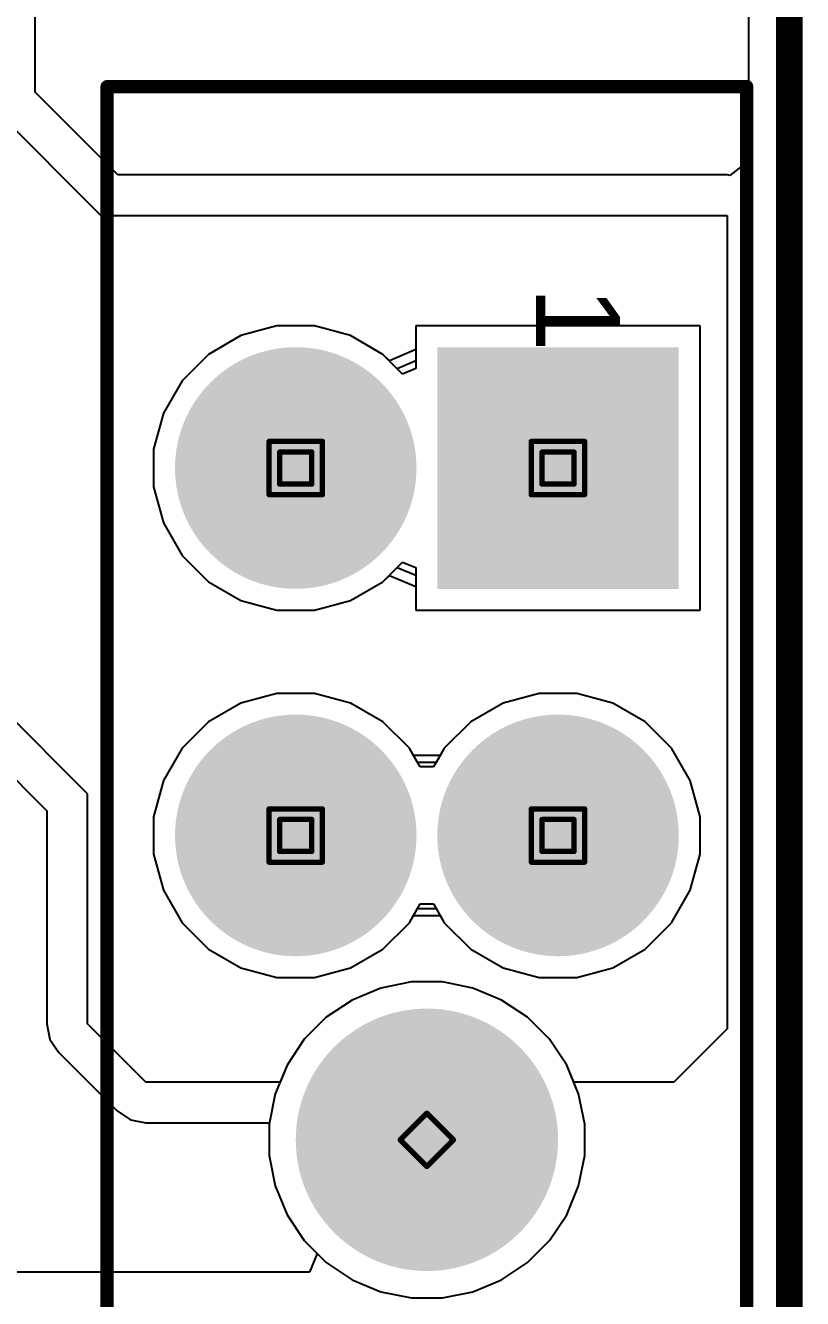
# Model space of a CAD drawing. Header units: inches. Extents: x -11 to 5379, y 0 to 5429.
# Drawn here: x 336.72 to 344.13, y 57.88 to 70.01 of the extents above; entities that cross this region are included whole.
import ezdxf

# ---------------------------------------------------------------- set-up
doc = ezdxf.new("R2010")
doc.units = ezdxf.units.IN
for name, color, linetype in [('Board Outline', 216, 'Continuous'), ('Bottom Layer', 5, 'Continuous'), ('Bottom Solder', 6, 'Continuous'), ('Drill Drawing', 1, 'Continuous'), ('GND', 16, 'Continuous'), ('Multi-Layer', 9, 'Continuous'), ('Pad Holes', 156, 'Continuous'), ('PWR', 76, 'Continuous'), ('Top Layer', 1, 'Continuous'), ('Top Overlay', 2, 'Continuous'), ('Top Solder', 216, 'Continuous')]:
    doc.layers.add(name, color=color, linetype=linetype)
doc.styles.add('Arial', font='', dxfattribs={"height": 0.2})
doc.styles.get('Arial').set_extended_font_data('Arial')

# ---------------------------------------------------------------- blocks, each defined once
blk = doc.blocks.new('178_6165_0002_522')
at = {"layer": 'Bottom Layer'}
blk.add_hatch(color=5, dxfattribs=at).paths.add_polyline_path([(-7.5, 2.35), (-5.3, 2.35), (-5.3, 0.15), (-7.5, 0.15)])
h = blk.add_hatch(color=5, dxfattribs=at)
edge = h.paths.add_edge_path()
edge.add_arc((-2.9, 1.25), 1.1, 0, 360)
h = blk.add_hatch(color=5, dxfattribs=at)
edge = h.paths.add_edge_path()
edge.add_arc((-6.4, -1.25), 1.1, 0, 360)
h = blk.add_hatch(color=5, dxfattribs=at)
edge = h.paths.add_edge_path()
edge.add_arc((-2.9, -1.25), 1.1, 0, 360)
at = {"layer": 'Bottom Solder'}
blk.add_hatch(color=6, dxfattribs=at).paths.add_polyline_path([(-7.551, 2.401), (-5.249, 2.401), (-5.249, 0.099), (-7.551, 0.099)])
h = blk.add_hatch(color=6, dxfattribs=at)
edge = h.paths.add_edge_path()
edge.add_arc((-2.9, 1.25), 1.151, 0, 360)
h = blk.add_hatch(color=6, dxfattribs=at)
edge = h.paths.add_edge_path()
edge.add_arc((0, 0), 0.102, 0, 360)
h = blk.add_hatch(color=6, dxfattribs=at)
edge = h.paths.add_edge_path()
edge.add_arc((-6.4, -1.25), 1.151, 0, 360)
h = blk.add_hatch(color=6, dxfattribs=at)
edge = h.paths.add_edge_path()
edge.add_arc((-2.9, -1.25), 1.151, 0, 360)
at = {"layer": 'GND'}
blk.add_hatch(color=16, dxfattribs=at).paths.add_polyline_path([(-7.5, 2.35), (-5.3, 2.35), (-5.3, 0.15), (-7.5, 0.15)])
h = blk.add_hatch(color=16, dxfattribs=at)
edge = h.paths.add_edge_path()
edge.add_arc((-2.9, 1.25), 1.1, 0, 360)
h = blk.add_hatch(color=16, dxfattribs=at)
edge = h.paths.add_edge_path()
edge.add_arc((-6.4, -1.25), 1.1, 0, 360)
h = blk.add_hatch(color=16, dxfattribs=at)
edge = h.paths.add_edge_path()
edge.add_arc((-2.9, -1.25), 1.1, 0, 360)
at = {"layer": 'Multi-Layer'}
blk.add_hatch(color=9, dxfattribs=at).paths.add_polyline_path([(-7.5, 2.35), (-5.3, 2.35), (-5.3, 0.15), (-7.5, 0.15)])
h = blk.add_hatch(color=9, dxfattribs=at)
edge = h.paths.add_edge_path()
edge.add_arc((-2.9, 1.25), 1.1, 0, 360)
h = blk.add_hatch(color=9, dxfattribs=at)
edge = h.paths.add_edge_path()
edge.add_arc((-6.4, -1.25), 1.1, 0, 360)
h = blk.add_hatch(color=9, dxfattribs=at)
edge = h.paths.add_edge_path()
edge.add_arc((-2.9, -1.25), 1.1, 0, 360)
at = {"layer": 'Pad Holes'}
h = blk.add_hatch(color=7, dxfattribs=at)
edge = h.paths.add_edge_path()
edge.add_arc((-6.4, 1.25), 0.75, 0, 360)
h = blk.add_hatch(color=7, dxfattribs=at)
edge = h.paths.add_edge_path()
edge.add_arc((-2.9, 1.25), 0.75, 0, 360)
h = blk.add_hatch(color=7, dxfattribs=at)
edge = h.paths.add_edge_path()
edge.add_arc((0, 0), 1.25, 0, 360)
h = blk.add_hatch(color=7, dxfattribs=at)
edge = h.paths.add_edge_path()
edge.add_arc((-6.4, -1.25), 0.75, 0, 360)
h = blk.add_hatch(color=7, dxfattribs=at)
edge = h.paths.add_edge_path()
edge.add_arc((-2.9, -1.25), 0.75, 0, 360)
at = {"layer": 'PWR'}
blk.add_hatch(color=76, dxfattribs=at).paths.add_polyline_path([(-7.5, 2.35), (-5.3, 2.35), (-5.3, 0.15), (-7.5, 0.15)])
h = blk.add_hatch(color=76, dxfattribs=at)
edge = h.paths.add_edge_path()
edge.add_arc((-2.9, 1.25), 1.1, 0, 360)
h = blk.add_hatch(color=76, dxfattribs=at)
edge = h.paths.add_edge_path()
edge.add_arc((-6.4, -1.25), 1.1, 0, 360)
h = blk.add_hatch(color=76, dxfattribs=at)
edge = h.paths.add_edge_path()
edge.add_arc((-2.9, -1.25), 1.1, 0, 360)
at = {"layer": 'Top Layer'}
blk.add_hatch(color=1, dxfattribs=at).paths.add_polyline_path([(-7.5, 2.35), (-5.3, 2.35), (-5.3, 0.15), (-7.5, 0.15)])
h = blk.add_hatch(color=1, dxfattribs=at)
edge = h.paths.add_edge_path()
edge.add_arc((-2.9, 1.25), 1.1, 0, 360)
h = blk.add_hatch(color=1, dxfattribs=at)
edge = h.paths.add_edge_path()
edge.add_arc((-6.4, -1.25), 1.1, 0, 360)
h = blk.add_hatch(color=1, dxfattribs=at)
edge = h.paths.add_edge_path()
edge.add_arc((-2.9, -1.25), 1.1, 0, 360)
at = {"layer": 'Top Solder'}
blk.add_hatch(color=216, dxfattribs=at).paths.add_polyline_path([(-7.551, 2.401), (-5.249, 2.401), (-5.249, 0.099), (-7.551, 0.099)])
h = blk.add_hatch(color=216, dxfattribs=at)
edge = h.paths.add_edge_path()
edge.add_arc((-2.9, 1.25), 1.151, 0, 360)
h = blk.add_hatch(color=216, dxfattribs=at)
edge = h.paths.add_edge_path()
edge.add_arc((0, 0), 0.102, 0, 360)
h = blk.add_hatch(color=216, dxfattribs=at)
edge = h.paths.add_edge_path()
edge.add_arc((-6.4, -1.25), 1.151, 0, 360)
h = blk.add_hatch(color=216, dxfattribs=at)
edge = h.paths.add_edge_path()
edge.add_arc((-2.9, -1.25), 1.151, 0, 360)
at = {"layer": 'Top Overlay'}
for points in [[(-10.033, -3.048, 0.127, 0.127, 0), (-10.033, 3.048, 0.127, 0.127, 0)], [(10.033, 3.048, 0.127, 0.127, 0), (-10.033, 3.048, 0.127, 0.127, 0)], [(10.033, -3.048, 0.127, 0.127, 0), (-10.033, -3.048, 0.127, 0.127, 0)]]:
    blk.add_lwpolyline(points, format="xyseb", dxfattribs=at)
for points in [[(-10.065, 3.048, 0.0635, 0.0635, 1), (-10.001, 3.048, 0.0635, 0.0635, 1)], [(-10.065, 3.048, 0.0635, 0.0635, 1), (-10.001, 3.048, 0.0635, 0.0635, 1)], [(-10.065, -3.048, 0.0635, 0.0635, 1), (-10.001, -3.048, 0.0635, 0.0635, 1)], [(-10.065, -3.048, 0.0635, 0.0635, 1), (-10.001, -3.048, 0.0635, 0.0635, 1)]]:
    blk.add_lwpolyline(points, format="xyseb", close=True, dxfattribs=at)
at = {"layer": 'Top Overlay', "style": 'Arial'}
blk.add_text('1', height=0.8, dxfattribs=at).set_placement((-8.128, 1.041))

msp = doc.modelspace()

# ---------------------------------------------------------------- linework, layer by layer
at = {"layer": 'Board Outline'}
msp.add_lwpolyline([(344, 0, 0.254, 0.254, 0), (344, 110, 0.254, 0.254, 0)], format="xyseb", dxfattribs=at)
at = {"layer": 'Bottom Layer'}
for p, q in [((343.612, 100.329), (343.612, 9.672)), ((339.117, 67.148), (338.773, 67.055)), ((339.474, 67.148), (339.117, 67.148)), ((339.818, 67.055), (339.474, 67.148)), ((343.15, 67.148), (340.442, 67.148)), ((340.442, 67.148), (340.442, 66.814)), ((343.15, 64.44), (343.15, 67.148)), ((338.773, 67.055), (338.464, 66.877)), ((340.127, 66.877), (339.818, 67.055)), ((338.464, 66.877), (338.212, 66.625)), ((340.264, 66.74), (340.127, 66.877)), ((340.442, 66.814), (340.264, 66.74)), ((338.212, 66.625), (338.034, 66.316)), ((338.034, 66.316), (337.941, 65.972)), ((337.941, 65.972), (337.941, 65.615)), ((337.941, 65.615), (338.034, 65.271)), ((338.034, 65.271), (338.212, 64.962)), ((338.212, 64.962), (338.464, 64.71)), ((340.127, 64.71), (340.264, 64.847)), ((340.264, 64.847), (340.442, 64.773)), ((340.442, 64.773), (340.442, 64.44)), ((338.464, 64.71), (338.773, 64.532)), ((339.818, 64.532), (340.127, 64.71)), ((338.773, 64.532), (339.117, 64.44)), ((339.474, 64.44), (339.818, 64.532)), ((339.117, 64.44), (339.474, 64.44)), ((340.442, 64.44), (343.15, 64.44)), ((338.773, 63.555), (338.464, 63.377)), ((339.117, 63.647), (338.773, 63.555)), ((339.474, 63.647), (339.117, 63.647)), ((339.818, 63.555), (339.474, 63.647)), ((340.127, 63.377), (339.818, 63.555)), ((341.273, 63.555), (340.964, 63.377)), ((341.617, 63.647), (341.273, 63.555)), ((341.974, 63.647), (341.617, 63.647)), ((342.318, 63.555), (341.974, 63.647)), ((342.627, 63.377), (342.318, 63.555)), ((338.464, 63.377), (338.212, 63.125)), ((340.379, 63.125), (340.127, 63.377)), ((340.964, 63.377), (340.712, 63.125)), ((342.879, 63.125), (342.627, 63.377)), ((338.212, 63.125), (338.034, 62.816)), ((340.457, 62.99), (340.379, 63.125)), ((340.712, 63.125), (340.634, 62.99)), ((343.057, 62.816), (342.879, 63.125)), ((340.634, 62.99), (340.457, 62.99)), ((338.034, 62.816), (337.941, 62.472)), ((343.15, 62.472), (343.057, 62.816)), ((337.941, 62.472), (337.941, 62.115)), ((343.15, 62.115), (343.15, 62.472)), ((337.941, 62.115), (338.034, 61.771)), ((343.057, 61.771), (343.15, 62.115)), ((338.034, 61.771), (338.212, 61.462)), ((342.879, 61.462), (343.057, 61.771)), ((340.379, 61.462), (340.457, 61.597)), ((340.457, 61.597), (340.634, 61.597)), ((340.634, 61.597), (340.712, 61.462)), ((338.212, 61.462), (338.464, 61.21)), ((340.127, 61.21), (340.379, 61.462)), ((340.712, 61.462), (340.964, 61.21)), ((342.627, 61.21), (342.879, 61.462)), ((338.464, 61.21), (338.773, 61.032)), ((339.818, 61.032), (340.127, 61.21)), ((340.964, 61.21), (341.273, 61.032)), ((342.318, 61.032), (342.627, 61.21)), ((338.773, 61.032), (339.117, 60.939)), ((339.474, 60.939), (339.818, 61.032)), ((341.273, 61.032), (341.617, 60.939)), ((341.974, 60.939), (342.318, 61.032)), ((339.117, 60.939), (339.474, 60.939)), ((340.398, 60.898), (340.107, 60.84)), ((340.694, 60.898), (340.398, 60.898)), ((340.984, 60.84), (340.694, 60.898)), ((341.617, 60.939), (341.974, 60.939)), ((340.107, 60.84), (339.833, 60.726)), ((341.258, 60.726), (340.984, 60.84)), ((339.833, 60.726), (339.587, 60.562)), ((341.504, 60.562), (341.258, 60.726)), ((339.587, 60.562), (339.377, 60.352)), ((341.714, 60.352), (341.504, 60.562)), ((339.377, 60.352), (339.213, 60.106)), ((341.879, 60.106), (341.714, 60.352)), ((339.213, 60.106), (339.099, 59.832)), ((341.992, 59.832), (341.879, 60.106)), ((339.099, 59.832), (339.042, 59.542)), ((342.05, 59.542), (341.992, 59.832)), ((339.042, 59.542), (339.042, 59.245)), ((342.05, 59.245), (342.05, 59.542)), ((339.042, 59.245), (339.099, 58.955)), ((341.992, 58.955), (342.05, 59.245)), ((339.099, 58.955), (339.213, 58.681)), ((341.879, 58.681), (341.992, 58.955)), ((339.213, 58.681), (339.377, 58.435)), ((341.714, 58.435), (341.879, 58.681)), ((339.377, 58.435), (339.587, 58.225)), ((341.504, 58.225), (341.714, 58.435)), ((339.587, 58.225), (339.833, 58.061)), ((341.258, 58.061), (341.504, 58.225)), ((339.833, 58.061), (340.107, 57.947)), ((340.984, 57.947), (341.258, 58.061)), ((340.107, 57.947), (340.398, 57.89)), ((340.398, 57.89), (340.694, 57.89)), ((340.694, 57.89), (340.984, 57.947))]:
    msp.add_line(p, q, dxfattribs=at)
at = {"layer": 'Drill Drawing'}
for points in [[(339.041, 66.048, 0.0508, 0.0508, 0), (339.549, 66.048, 0.0508, 0.0508, 0)], [(339.041, 65.54, 0.0508, 0.0508, 0), (339.041, 66.048, 0.0508, 0.0508, 0)], [(339.549, 65.54, 0.0508, 0.0508, 0), (339.549, 66.048, 0.0508, 0.0508, 0)], [(341.542, 66.048, 0.0508, 0.0508, 0), (342.05, 66.048, 0.0508, 0.0508, 0)], [(341.542, 65.54, 0.0508, 0.0508, 0), (341.542, 66.048, 0.0508, 0.0508, 0)], [(342.05, 65.54, 0.0508, 0.0508, 0), (342.05, 66.048, 0.0508, 0.0508, 0)], [(339.143, 65.946, 0.0508, 0.0508, 0), (339.448, 65.946, 0.0508, 0.0508, 0)], [(339.143, 65.641, 0.0508, 0.0508, 0), (339.143, 65.946, 0.0508, 0.0508, 0)], [(339.448, 65.641, 0.0508, 0.0508, 0), (339.448, 65.946, 0.0508, 0.0508, 0)], [(341.643, 65.946, 0.0508, 0.0508, 0), (341.948, 65.946, 0.0508, 0.0508, 0)], [(341.643, 65.641, 0.0508, 0.0508, 0), (341.643, 65.946, 0.0508, 0.0508, 0)], [(341.948, 65.641, 0.0508, 0.0508, 0), (341.948, 65.946, 0.0508, 0.0508, 0)], [(339.143, 65.641, 0.0508, 0.0508, 0), (339.448, 65.641, 0.0508, 0.0508, 0)], [(341.643, 65.641, 0.0508, 0.0508, 0), (341.948, 65.641, 0.0508, 0.0508, 0)], [(339.041, 65.54, 0.0508, 0.0508, 0), (339.549, 65.54, 0.0508, 0.0508, 0)], [(341.542, 65.54, 0.0508, 0.0508, 0), (342.05, 65.54, 0.0508, 0.0508, 0)], [(339.041, 62.547, 0.0508, 0.0508, 0), (339.549, 62.547, 0.0508, 0.0508, 0)], [(339.041, 62.039, 0.0508, 0.0508, 0), (339.041, 62.547, 0.0508, 0.0508, 0)], [(339.143, 62.446, 0.0508, 0.0508, 0), (339.448, 62.446, 0.0508, 0.0508, 0)], [(339.143, 62.141, 0.0508, 0.0508, 0), (339.143, 62.446, 0.0508, 0.0508, 0)], [(339.448, 62.141, 0.0508, 0.0508, 0), (339.448, 62.446, 0.0508, 0.0508, 0)], [(339.549, 62.039, 0.0508, 0.0508, 0), (339.549, 62.547, 0.0508, 0.0508, 0)], [(341.542, 62.547, 0.0508, 0.0508, 0), (342.05, 62.547, 0.0508, 0.0508, 0)], [(341.542, 62.039, 0.0508, 0.0508, 0), (341.542, 62.547, 0.0508, 0.0508, 0)], [(341.643, 62.446, 0.0508, 0.0508, 0), (341.948, 62.446, 0.0508, 0.0508, 0)], [(341.643, 62.141, 0.0508, 0.0508, 0), (341.643, 62.446, 0.0508, 0.0508, 0)], [(341.948, 62.141, 0.0508, 0.0508, 0), (341.948, 62.446, 0.0508, 0.0508, 0)], [(342.05, 62.039, 0.0508, 0.0508, 0), (342.05, 62.547, 0.0508, 0.0508, 0)], [(339.143, 62.141, 0.0508, 0.0508, 0), (339.448, 62.141, 0.0508, 0.0508, 0)], [(341.643, 62.141, 0.0508, 0.0508, 0), (341.948, 62.141, 0.0508, 0.0508, 0)], [(339.041, 62.039, 0.0508, 0.0508, 0), (339.549, 62.039, 0.0508, 0.0508, 0)], [(341.542, 62.039, 0.0508, 0.0508, 0), (342.05, 62.039, 0.0508, 0.0508, 0)], [(340.292, 59.394, 0.0508, 0.0508, 0), (340.546, 59.648, 0.0508, 0.0508, 0)], [(340.546, 59.648, 0.0508, 0.0508, 0), (340.8, 59.394, 0.0508, 0.0508, 0)], [(340.292, 59.394, 0.0508, 0.0508, 0), (340.546, 59.14, 0.0508, 0.0508, 0)], [(340.546, 59.14, 0.0508, 0.0508, 0), (340.8, 59.394, 0.0508, 0.0508, 0)]]:
    msp.add_lwpolyline(points, format="xyseb", dxfattribs=at)
for points in [[(339.029, 66.048, 0.0254, 0.0254, 1), (339.054, 66.048, 0.0254, 0.0254, 1)], [(339.029, 66.048, 0.0254, 0.0254, 1), (339.054, 66.048, 0.0254, 0.0254, 1)], [(339.537, 66.048, 0.0254, 0.0254, 1), (339.562, 66.048, 0.0254, 0.0254, 1)], [(339.537, 66.048, 0.0254, 0.0254, 1), (339.562, 66.048, 0.0254, 0.0254, 1)], [(341.529, 66.048, 0.0254, 0.0254, 1), (341.554, 66.048, 0.0254, 0.0254, 1)], [(341.529, 66.048, 0.0254, 0.0254, 1), (341.554, 66.048, 0.0254, 0.0254, 1)], [(342.037, 66.048, 0.0254, 0.0254, 1), (342.062, 66.048, 0.0254, 0.0254, 1)], [(342.037, 66.048, 0.0254, 0.0254, 1), (342.062, 66.048, 0.0254, 0.0254, 1)], [(339.13, 65.946, 0.0254, 0.0254, 1), (339.156, 65.946, 0.0254, 0.0254, 1)], [(339.13, 65.946, 0.0254, 0.0254, 1), (339.156, 65.946, 0.0254, 0.0254, 1)], [(339.435, 65.946, 0.0254, 0.0254, 1), (339.461, 65.946, 0.0254, 0.0254, 1)], [(339.435, 65.946, 0.0254, 0.0254, 1), (339.461, 65.946, 0.0254, 0.0254, 1)], [(341.631, 65.946, 0.0254, 0.0254, 1), (341.656, 65.946, 0.0254, 0.0254, 1)], [(341.631, 65.946, 0.0254, 0.0254, 1), (341.656, 65.946, 0.0254, 0.0254, 1)], [(341.935, 65.946, 0.0254, 0.0254, 1), (341.961, 65.946, 0.0254, 0.0254, 1)], [(341.935, 65.946, 0.0254, 0.0254, 1), (341.961, 65.946, 0.0254, 0.0254, 1)], [(339.13, 65.641, 0.0254, 0.0254, 1), (339.156, 65.641, 0.0254, 0.0254, 1)], [(339.13, 65.641, 0.0254, 0.0254, 1), (339.156, 65.641, 0.0254, 0.0254, 1)], [(339.435, 65.641, 0.0254, 0.0254, 1), (339.461, 65.641, 0.0254, 0.0254, 1)], [(339.435, 65.641, 0.0254, 0.0254, 1), (339.461, 65.641, 0.0254, 0.0254, 1)], [(341.631, 65.641, 0.0254, 0.0254, 1), (341.656, 65.641, 0.0254, 0.0254, 1)], [(341.631, 65.641, 0.0254, 0.0254, 1), (341.656, 65.641, 0.0254, 0.0254, 1)], [(341.935, 65.641, 0.0254, 0.0254, 1), (341.961, 65.641, 0.0254, 0.0254, 1)], [(341.935, 65.641, 0.0254, 0.0254, 1), (341.961, 65.641, 0.0254, 0.0254, 1)], [(339.029, 65.54, 0.0254, 0.0254, 1), (339.054, 65.54, 0.0254, 0.0254, 1)], [(339.029, 65.54, 0.0254, 0.0254, 1), (339.054, 65.54, 0.0254, 0.0254, 1)], [(339.537, 65.54, 0.0254, 0.0254, 1), (339.562, 65.54, 0.0254, 0.0254, 1)], [(339.537, 65.54, 0.0254, 0.0254, 1), (339.562, 65.54, 0.0254, 0.0254, 1)], [(341.529, 65.54, 0.0254, 0.0254, 1), (341.554, 65.54, 0.0254, 0.0254, 1)], [(341.529, 65.54, 0.0254, 0.0254, 1), (341.554, 65.54, 0.0254, 0.0254, 1)], [(342.037, 65.54, 0.0254, 0.0254, 1), (342.062, 65.54, 0.0254, 0.0254, 1)], [(342.037, 65.54, 0.0254, 0.0254, 1), (342.062, 65.54, 0.0254, 0.0254, 1)], [(339.029, 62.547, 0.0254, 0.0254, 1), (339.054, 62.547, 0.0254, 0.0254, 1)], [(339.029, 62.547, 0.0254, 0.0254, 1), (339.054, 62.547, 0.0254, 0.0254, 1)], [(339.13, 62.446, 0.0254, 0.0254, 1), (339.156, 62.446, 0.0254, 0.0254, 1)], [(339.13, 62.446, 0.0254, 0.0254, 1), (339.156, 62.446, 0.0254, 0.0254, 1)], [(339.435, 62.446, 0.0254, 0.0254, 1), (339.461, 62.446, 0.0254, 0.0254, 1)], [(339.435, 62.446, 0.0254, 0.0254, 1), (339.461, 62.446, 0.0254, 0.0254, 1)], [(339.537, 62.547, 0.0254, 0.0254, 1), (339.562, 62.547, 0.0254, 0.0254, 1)], [(339.537, 62.547, 0.0254, 0.0254, 1), (339.562, 62.547, 0.0254, 0.0254, 1)], [(341.529, 62.547, 0.0254, 0.0254, 1), (341.554, 62.547, 0.0254, 0.0254, 1)], [(341.529, 62.547, 0.0254, 0.0254, 1), (341.554, 62.547, 0.0254, 0.0254, 1)], [(341.631, 62.446, 0.0254, 0.0254, 1), (341.656, 62.446, 0.0254, 0.0254, 1)], [(341.631, 62.446, 0.0254, 0.0254, 1), (341.656, 62.446, 0.0254, 0.0254, 1)], [(341.935, 62.446, 0.0254, 0.0254, 1), (341.961, 62.446, 0.0254, 0.0254, 1)], [(341.935, 62.446, 0.0254, 0.0254, 1), (341.961, 62.446, 0.0254, 0.0254, 1)], [(342.037, 62.547, 0.0254, 0.0254, 1), (342.062, 62.547, 0.0254, 0.0254, 1)], [(342.037, 62.547, 0.0254, 0.0254, 1), (342.062, 62.547, 0.0254, 0.0254, 1)], [(339.13, 62.141, 0.0254, 0.0254, 1), (339.156, 62.141, 0.0254, 0.0254, 1)], [(339.13, 62.141, 0.0254, 0.0254, 1), (339.156, 62.141, 0.0254, 0.0254, 1)], [(339.435, 62.141, 0.0254, 0.0254, 1), (339.461, 62.141, 0.0254, 0.0254, 1)], [(339.435, 62.141, 0.0254, 0.0254, 1), (339.461, 62.141, 0.0254, 0.0254, 1)], [(341.631, 62.141, 0.0254, 0.0254, 1), (341.656, 62.141, 0.0254, 0.0254, 1)], [(341.631, 62.141, 0.0254, 0.0254, 1), (341.656, 62.141, 0.0254, 0.0254, 1)], [(341.935, 62.141, 0.0254, 0.0254, 1), (341.961, 62.141, 0.0254, 0.0254, 1)], [(341.935, 62.141, 0.0254, 0.0254, 1), (341.961, 62.141, 0.0254, 0.0254, 1)], [(339.029, 62.039, 0.0254, 0.0254, 1), (339.054, 62.039, 0.0254, 0.0254, 1)], [(339.029, 62.039, 0.0254, 0.0254, 1), (339.054, 62.039, 0.0254, 0.0254, 1)], [(339.537, 62.039, 0.0254, 0.0254, 1), (339.562, 62.039, 0.0254, 0.0254, 1)], [(339.537, 62.039, 0.0254, 0.0254, 1), (339.562, 62.039, 0.0254, 0.0254, 1)], [(341.529, 62.039, 0.0254, 0.0254, 1), (341.554, 62.039, 0.0254, 0.0254, 1)], [(341.529, 62.039, 0.0254, 0.0254, 1), (341.554, 62.039, 0.0254, 0.0254, 1)], [(342.037, 62.039, 0.0254, 0.0254, 1), (342.062, 62.039, 0.0254, 0.0254, 1)], [(342.037, 62.039, 0.0254, 0.0254, 1), (342.062, 62.039, 0.0254, 0.0254, 1)], [(340.533, 59.648, 0.0254, 0.0254, 1), (340.558, 59.648, 0.0254, 0.0254, 1)], [(340.533, 59.648, 0.0254, 0.0254, 1), (340.558, 59.648, 0.0254, 0.0254, 1)], [(340.279, 59.394, 0.0254, 0.0254, 1), (340.304, 59.394, 0.0254, 0.0254, 1)], [(340.279, 59.394, 0.0254, 0.0254, 1), (340.304, 59.394, 0.0254, 0.0254, 1)], [(340.787, 59.394, 0.0254, 0.0254, 1), (340.812, 59.394, 0.0254, 0.0254, 1)], [(340.787, 59.394, 0.0254, 0.0254, 1), (340.812, 59.394, 0.0254, 0.0254, 1)], [(340.533, 59.14, 0.0254, 0.0254, 1), (340.558, 59.14, 0.0254, 0.0254, 1)], [(340.533, 59.14, 0.0254, 0.0254, 1), (340.558, 59.14, 0.0254, 0.0254, 1)]]:
    msp.add_lwpolyline(points, format="xyseb", close=True, dxfattribs=at)
at = {"layer": 'GND'}
for p, q in [((343.612, 97.629), (343.612, 11.412)), ((339.117, 67.148), (338.773, 67.055)), ((339.474, 67.148), (339.117, 67.148)), ((339.818, 67.055), (339.474, 67.148)), ((343.15, 67.148), (340.442, 67.148)), ((340.442, 67.148), (340.442, 66.922)), ((343.15, 64.44), (343.15, 67.148)), ((338.773, 67.055), (338.464, 66.877)), ((340.127, 66.877), (339.818, 67.055)), ((338.464, 66.877), (338.212, 66.625)), ((340.188, 66.816), (340.127, 66.877)), ((340.442, 66.922), (340.188, 66.816)), ((338.212, 66.625), (338.034, 66.316)), ((338.034, 66.316), (337.941, 65.972)), ((337.941, 65.972), (337.941, 65.615)), ((337.941, 65.615), (338.034, 65.271)), ((338.034, 65.271), (338.212, 64.962)), ((338.212, 64.962), (338.464, 64.71)), ((340.127, 64.71), (340.188, 64.771)), ((340.188, 64.771), (340.442, 64.666)), ((338.464, 64.71), (338.773, 64.532)), ((339.818, 64.532), (340.127, 64.71)), ((340.442, 64.666), (340.442, 64.44)), ((338.773, 64.532), (339.117, 64.44)), ((339.474, 64.44), (339.818, 64.532)), ((339.117, 64.44), (339.474, 64.44)), ((340.442, 64.44), (343.15, 64.44)), ((338.773, 63.555), (338.464, 63.377)), ((339.117, 63.647), (338.773, 63.555)), ((339.474, 63.647), (339.117, 63.647)), ((339.818, 63.555), (339.474, 63.647)), ((340.127, 63.377), (339.818, 63.555)), ((341.273, 63.555), (340.964, 63.377)), ((341.617, 63.647), (341.273, 63.555)), ((341.974, 63.647), (341.617, 63.647)), ((342.318, 63.555), (341.974, 63.647)), ((342.627, 63.377), (342.318, 63.555)), ((338.464, 63.377), (338.212, 63.125)), ((340.379, 63.125), (340.127, 63.377)), ((340.964, 63.377), (340.712, 63.125)), ((342.879, 63.125), (342.627, 63.377)), ((338.212, 63.125), (338.034, 62.816)), ((340.419, 63.056), (340.379, 63.125)), ((340.712, 63.125), (340.673, 63.056)), ((343.057, 62.816), (342.879, 63.125)), ((340.673, 63.056), (340.419, 63.056)), ((338.034, 62.816), (337.941, 62.472)), ((343.15, 62.472), (343.057, 62.816)), ((337.941, 62.472), (337.941, 62.115)), ((343.15, 62.115), (343.15, 62.472)), ((337.941, 62.115), (338.034, 61.771)), ((343.057, 61.771), (343.15, 62.115)), ((338.034, 61.771), (338.212, 61.462)), ((342.879, 61.462), (343.057, 61.771)), ((340.379, 61.462), (340.419, 61.531)), ((340.419, 61.531), (340.673, 61.531)), ((340.673, 61.531), (340.712, 61.462)), ((338.212, 61.462), (338.464, 61.21)), ((340.127, 61.21), (340.379, 61.462)), ((340.712, 61.462), (340.964, 61.21)), ((342.627, 61.21), (342.879, 61.462)), ((338.464, 61.21), (338.773, 61.032)), ((339.818, 61.032), (340.127, 61.21)), ((340.964, 61.21), (341.273, 61.032)), ((342.318, 61.032), (342.627, 61.21)), ((338.773, 61.032), (339.117, 60.939)), ((339.474, 60.939), (339.818, 61.032)), ((341.273, 61.032), (341.617, 60.939)), ((341.974, 60.939), (342.318, 61.032)), ((339.117, 60.939), (339.474, 60.939)), ((340.398, 60.898), (340.107, 60.84)), ((340.694, 60.898), (340.398, 60.898)), ((340.984, 60.84), (340.694, 60.898)), ((341.617, 60.939), (341.974, 60.939)), ((340.107, 60.84), (339.833, 60.726)), ((341.258, 60.726), (340.984, 60.84)), ((339.833, 60.726), (339.587, 60.562)), ((341.504, 60.562), (341.258, 60.726)), ((339.587, 60.562), (339.377, 60.352)), ((341.714, 60.352), (341.504, 60.562)), ((339.377, 60.352), (339.213, 60.106)), ((341.879, 60.106), (341.714, 60.352)), ((339.213, 60.106), (339.099, 59.832)), ((341.992, 59.832), (341.879, 60.106)), ((339.099, 59.832), (339.042, 59.542)), ((342.05, 59.542), (341.992, 59.832)), ((339.042, 59.542), (339.042, 59.245)), ((342.05, 59.245), (342.05, 59.542)), ((339.042, 59.245), (339.099, 58.955)), ((341.992, 58.955), (342.05, 59.245)), ((339.099, 58.955), (339.213, 58.681)), ((341.879, 58.681), (341.992, 58.955)), ((339.213, 58.681), (339.377, 58.435)), ((341.714, 58.435), (341.879, 58.681)), ((339.377, 58.435), (339.587, 58.225)), ((341.504, 58.225), (341.714, 58.435)), ((339.587, 58.225), (339.833, 58.061)), ((341.258, 58.061), (341.504, 58.225)), ((339.833, 58.061), (340.107, 57.947)), ((340.984, 57.947), (341.258, 58.061)), ((340.107, 57.947), (340.398, 57.89)), ((340.398, 57.89), (340.694, 57.89)), ((340.694, 57.89), (340.984, 57.947))]:
    msp.add_line(p, q, dxfattribs=at)
at = {"layer": 'PWR'}
for p, q in [((343.612, 73.359), (343.612, 0.388)), ((339.117, 67.148), (338.773, 67.055)), ((339.474, 67.148), (339.117, 67.148)), ((339.818, 67.055), (339.474, 67.148)), ((343.15, 67.148), (340.442, 67.148)), ((340.442, 67.148), (340.442, 66.742)), ((343.15, 64.44), (343.15, 67.148)), ((338.773, 67.055), (338.464, 66.877)), ((340.127, 66.877), (339.818, 67.055)), ((338.464, 66.877), (338.212, 66.625)), ((340.315, 66.689), (340.127, 66.877)), ((340.442, 66.742), (340.315, 66.689)), ((338.212, 66.625), (338.034, 66.316)), ((338.034, 66.316), (337.941, 65.972)), ((337.941, 65.972), (337.941, 65.615)), ((337.941, 65.615), (338.034, 65.271)), ((338.034, 65.271), (338.212, 64.962)), ((338.212, 64.962), (338.464, 64.71)), ((340.127, 64.71), (340.315, 64.898)), ((340.315, 64.898), (340.442, 64.845)), ((340.442, 64.845), (340.442, 64.44)), ((338.464, 64.71), (338.773, 64.532)), ((339.818, 64.532), (340.127, 64.71)), ((338.773, 64.532), (339.117, 64.44)), ((339.474, 64.44), (339.818, 64.532)), ((339.117, 64.44), (339.474, 64.44)), ((340.442, 64.44), (343.15, 64.44)), ((338.773, 63.555), (338.464, 63.377)), ((339.117, 63.647), (338.773, 63.555)), ((339.474, 63.647), (339.117, 63.647)), ((339.818, 63.555), (339.474, 63.647)), ((340.127, 63.377), (339.818, 63.555)), ((341.273, 63.555), (340.964, 63.377)), ((341.617, 63.647), (341.273, 63.555)), ((341.974, 63.647), (341.617, 63.647)), ((342.318, 63.555), (341.974, 63.647)), ((342.627, 63.377), (342.318, 63.555)), ((338.464, 63.377), (338.212, 63.125)), ((340.379, 63.125), (340.127, 63.377)), ((340.964, 63.377), (340.712, 63.125)), ((342.879, 63.125), (342.627, 63.377)), ((338.212, 63.125), (338.034, 62.816)), ((340.482, 62.946), (340.379, 63.125)), ((340.712, 63.125), (340.609, 62.946)), ((343.057, 62.816), (342.879, 63.125)), ((340.609, 62.946), (340.482, 62.946)), ((338.034, 62.816), (337.941, 62.472)), ((343.15, 62.472), (343.057, 62.816)), ((337.941, 62.472), (337.941, 62.115)), ((343.15, 62.115), (343.15, 62.472)), ((337.941, 62.115), (338.034, 61.771)), ((343.057, 61.771), (343.15, 62.115)), ((338.034, 61.771), (338.212, 61.462)), ((342.879, 61.462), (343.057, 61.771)), ((340.379, 61.462), (340.482, 61.641)), ((340.482, 61.641), (340.609, 61.641)), ((340.609, 61.641), (340.712, 61.462)), ((338.212, 61.462), (338.464, 61.21)), ((340.127, 61.21), (340.379, 61.462)), ((340.712, 61.462), (340.964, 61.21)), ((342.627, 61.21), (342.879, 61.462)), ((338.464, 61.21), (338.773, 61.032)), ((339.818, 61.032), (340.127, 61.21)), ((340.964, 61.21), (341.273, 61.032)), ((342.318, 61.032), (342.627, 61.21)), ((338.773, 61.032), (339.117, 60.939)), ((339.474, 60.939), (339.818, 61.032)), ((341.273, 61.032), (341.617, 60.939)), ((341.974, 60.939), (342.318, 61.032)), ((339.117, 60.939), (339.474, 60.939)), ((340.398, 60.898), (340.107, 60.84)), ((340.694, 60.898), (340.398, 60.898)), ((340.984, 60.84), (340.694, 60.898)), ((341.617, 60.939), (341.974, 60.939)), ((340.107, 60.84), (339.833, 60.726)), ((341.258, 60.726), (340.984, 60.84)), ((339.833, 60.726), (339.587, 60.562)), ((341.504, 60.562), (341.258, 60.726)), ((339.587, 60.562), (339.377, 60.352)), ((341.714, 60.352), (341.504, 60.562)), ((339.377, 60.352), (339.213, 60.106)), ((341.879, 60.106), (341.714, 60.352)), ((339.213, 60.106), (339.099, 59.832)), ((341.992, 59.832), (341.879, 60.106)), ((339.099, 59.832), (339.042, 59.542)), ((342.05, 59.542), (341.992, 59.832)), ((339.042, 59.542), (339.042, 59.245)), ((342.05, 59.245), (342.05, 59.542)), ((339.042, 59.245), (339.099, 58.955)), ((341.992, 58.955), (342.05, 59.245)), ((339.099, 58.955), (339.213, 58.681)), ((341.879, 58.681), (341.992, 58.955)), ((339.213, 58.681), (339.377, 58.435)), ((341.714, 58.435), (341.879, 58.681)), ((339.377, 58.435), (339.587, 58.225)), ((341.504, 58.225), (341.714, 58.435)), ((339.587, 58.225), (339.833, 58.061)), ((341.258, 58.061), (341.504, 58.225)), ((339.833, 58.061), (340.107, 57.947)), ((340.984, 57.947), (341.258, 58.061)), ((340.107, 57.947), (340.398, 57.89)), ((340.398, 57.89), (340.694, 57.89)), ((340.694, 57.89), (340.984, 57.947))]:
    msp.add_line(p, q, dxfattribs=at)
at = {"layer": 'Top Layer'}
for p, q in [((343.612, 94.272), (343.612, 68.719)), ((336.811, 69.376), (336.811, 78.74)), ((337.6, 68.587), (336.811, 69.376)), ((336.423, 69.215), (337.439, 68.199)), ((343.612, 68.719), (343.434, 68.582)), ((343.408, 68.587), (337.6, 68.587)), ((343.434, 68.582), (343.408, 68.587)), ((337.439, 68.199), (343.408, 68.199)), ((343.408, 68.199), (343.408, 60.452)), ((337.312, 62.69), (336.495, 63.508)), ((336.334, 63.119), (336.924, 62.529)), ((337.312, 60.5), (337.312, 62.69)), ((336.924, 62.529), (336.924, 60.5)), ((340.398, 60.898), (340.107, 60.84)), ((340.694, 60.898), (340.398, 60.898)), ((340.984, 60.84), (340.694, 60.898)), ((340.107, 60.84), (339.833, 60.726)), ((341.258, 60.726), (340.984, 60.84)), ((339.833, 60.726), (339.587, 60.562)), ((341.504, 60.562), (341.258, 60.726)), ((339.587, 60.562), (339.377, 60.352)), ((341.714, 60.352), (341.504, 60.562)), ((336.924, 60.5), (336.953, 60.351)), ((337.868, 59.944), (337.312, 60.5)), ((343.408, 60.452), (342.9, 59.944)), ((336.953, 60.351), (337.037, 60.225)), ((339.377, 60.352), (339.213, 60.106)), ((341.879, 60.106), (341.714, 60.352)), ((337.037, 60.225), (337.593, 59.669)), ((339.213, 60.106), (339.146, 59.944)), ((341.946, 59.944), (341.879, 60.106)), ((339.146, 59.944), (337.868, 59.944)), ((342.9, 59.944), (341.946, 59.944)), ((337.593, 59.669), (337.719, 59.585)), ((337.719, 59.585), (337.868, 59.556)), ((337.868, 59.556), (339.03, 59.556)), ((339.03, 59.556), (339.042, 59.542)), ((339.042, 59.542), (339.042, 59.245)), ((339.042, 59.245), (339.099, 58.955)), ((339.099, 58.955), (339.213, 58.681)), ((339.213, 58.681), (339.377, 58.435)), ((339.377, 58.435), (339.501, 58.311)), ((339.501, 58.311), (339.427, 58.134)), ((339.427, 58.134), (332.88, 58.134))]:
    msp.add_line(p, q, dxfattribs=at)

# ---------------------------------------------------------------- block references
at = {"rotation": 270}
msp.add_blockref('178_6165_0002_522', (340.546, 59.394), dxfattribs=at)

doc.saveas('drawing.dxf')
